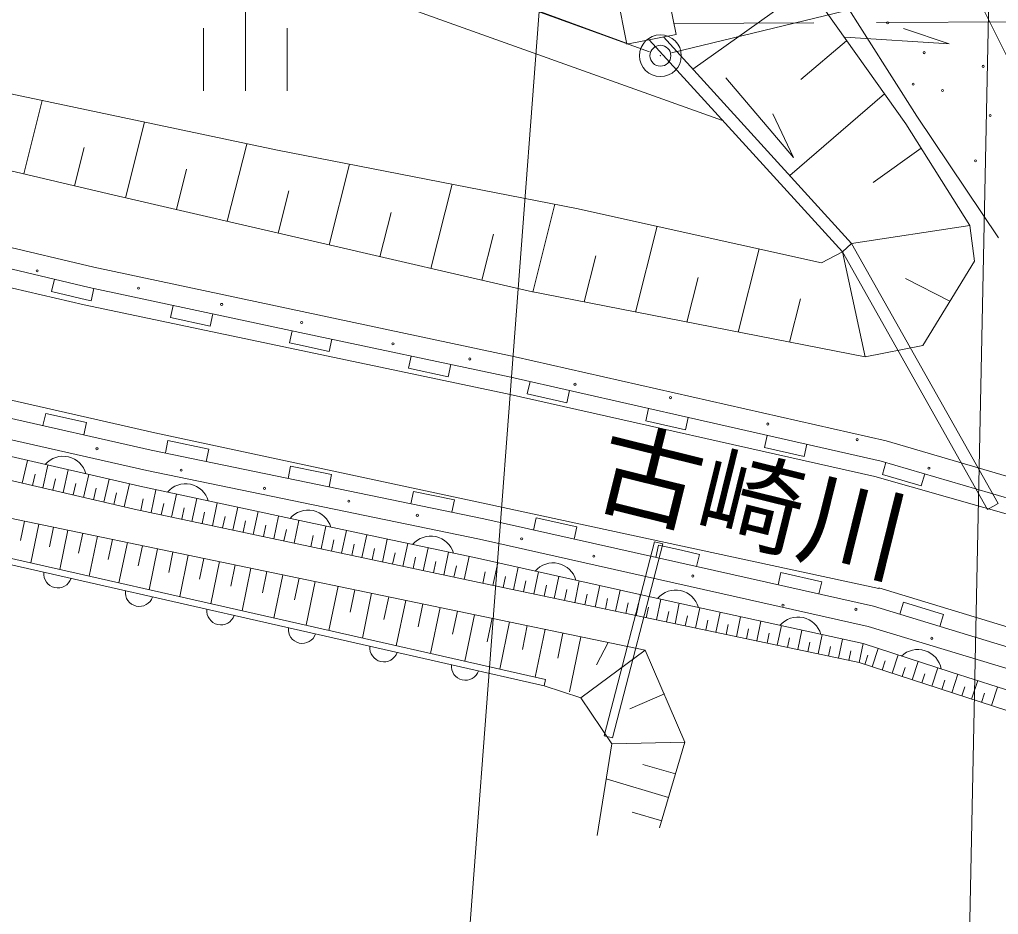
# Model space of a CAD drawing. Units: millimetres, scale not verified. Extents: x 39976 to 679596, y 19988 to 379774.
# Drawn here: x 69832 to 93240, y 243612 to 265018 of the extents above; entities that cross this region are included whole.
import ezdxf
from ezdxf.enums import TextEntityAlignment as Align

# ---------------------------------------------------------------- set-up
doc = ezdxf.new("R2010")
doc.units = ezdxf.units.MM
doc.header["$LTSCALE"] = 999.406
doc.header["$PDMODE"] = 32
doc.header["$PDSIZE"] = 500
doc.linetypes.add('DASHED', pattern=[7.5, 6, -1.5])
for name, color, linetype, lineweight in [('M-BGD', 7, 'Continuous', 13), ('M-BMK-ROW', 30, 'Continuous', 13), ('M-STR-HTXT', 7, 'Continuous', 13)]:
    doc.layers.add(name, color=color, linetype=linetype, lineweight=lineweight)
doc.layers.add('M-BGD-EXST', color=7, linetype='Continuous')
doc.styles.add('ＭＳ ゴシック', font='')
doc.styles.get('ＭＳ ゴシック').set_extended_font_data('MS Gothic')

# ---------------------------------------------------------------- blocks, each defined once
blk = doc.blocks.new('ﾌﾟﾛｯﾄﾏｰｸ-03_1')
at = {"color": 30, "linetype": 'Continuous', "lineweight": 13}
blk.add_circle((0, 0), 0.5, dxfattribs=at)
at = {"color": 30}
blk.add_point((0, 0), dxfattribs=at)

msp = doc.modelspace()

# ---------------------------------------------------------------- linework, layer by layer
at = {"layer": 'M-BGD'}
for p, q in [((88268.8, 267462.2), (91285.7, 262706.1)), ((76837, 267217.6), (84382.6, 264433.4)), ((87818.1, 267051.2), (91026.4, 262522.1)), ((86642.9, 262605.2), (76580, 266205.7)), ((93884.9, 263244.6), (92434.6, 266161.5)), ((75231.6, 263312.8), (75231.6, 265811.4)), ((88701.6, 265804), (85931.6, 263830.5)), ((74232.2, 264811.9), (74232.2, 263312.8)), ((76231, 264811.9), (76231, 263312.8)), ((92065, 264437), (90972.5, 264801.2)), ((89508.2, 259462.3), (84885.4, 264533.1)), ((89729.8, 259664.3), (85229, 264601.2)), ((89607.8, 264508.2), (88514.3, 263585.6)), ((89567.8, 264593), (92065, 264437)), ((64744.5, 264266.4), (75997.8, 261896.8)), ((86721.1, 263626.4), (88342, 261720.2)), ((90516.9, 263241.3), (88249.3, 261288.2)), ((70375.4, 263080.7), (69931.9, 261327.9)), ((88342, 261720.2), (87845.9, 262759.5)), ((91285.7, 262706.1), (93244.1, 259794)), ((72092.9, 260819.4), (64406, 262628.2)), ((72822.2, 262565.5), (72364.3, 260755.5)), ((91026.4, 262522.1), (92559.2, 260094.4)), ((71379.8, 261957.3), (71148.1, 261041.7)), ((75266.4, 262039.5), (74799.1, 260192.2)), ((91394.9, 261938.4), (90240.9, 261120.3)), ((75997.8, 261896.8), (83153.2, 260501.2)), ((77722.4, 261560.5), (77233.6, 259628)), ((73825.7, 261438.3), (73581.8, 260474.3)), ((80178.5, 261081.4), (79668.1, 259063.7)), ((71605.9, 259097.5), (64133.2, 260857)), ((82022.4, 258518.1), (72092.9, 260819.4)), ((76271.6, 260919.3), (76016.3, 259910.1)), ((82634.5, 260602.4), (82102.5, 258499.5)), ((78717.6, 260400.3), (78450.8, 259345.9)), ((83153.2, 260501.2), (89010.3, 259199)), ((64710.1, 260207.8), (71496.5, 258609.8)), ((85077.9, 260073.3), (84559, 258022.3)), ((92559.2, 260094.4), (89729.8, 259664.3)), ((92559.2, 260094.4), (92666.4, 259241)), ((71377.4, 258190.8), (63988.2, 259915.8)), ((81163.5, 259881.3), (80885.3, 258781.6)), ((89729.8, 259664.3), (89508.2, 259462.3)), ((89729.8, 259664.3), (93235.7, 253444.3)), ((83609.5, 259362.8), (83331.1, 258262.3)), ((87517.9, 259530.8), (87014.8, 257542.2)), ((89010.3, 259199), (89508.2, 259462.3)), ((90053.4, 256948.3), (89508.2, 259462.3)), ((92974.9, 253296.3), (89508.2, 259462.3)), ((92666.4, 259241), (91433.6, 257222.2)), ((81686.4, 256948.1), (71605.9, 259097.5)), ((70663.7, 258805.9), (70595, 258514.1)), ((86056.8, 258849.1), (85786.9, 257782.2)), ((92079, 258279.1), (91021.6, 258821.6)), ((70595, 258514.1), (71430.9, 258317.3)), ((71496.5, 258609.8), (76537.8, 257534.9)), ((71545.6, 258292.8), (71608.1, 258586.1)), ((90053.4, 256948.3), (82022.4, 258518.1)), ((81488.3, 256066.4), (71377.4, 258190.8)), ((71430.9, 258317.3), (71545.6, 258292.8)), ((88504.1, 258335.5), (88242.7, 257302.2)), ((73504.7, 258181.6), (73442.2, 257888.4)), ((74390.6, 257686.2), (74453.1, 257979.4)), ((73442.2, 257888.4), (74390.6, 257686.2)), ((76349.7, 257575), (76287.2, 257281.8)), ((76537.8, 257534.9), (81579.1, 256460)), ((63582.7, 257283.1), (73063.3, 255134.2)), ((76287.2, 257281.8), (76475.3, 257241.7)), ((77235.5, 257079.6), (77298.1, 257372.8)), ((76475.3, 257241.7), (77235.5, 257079.6)), ((91433.6, 257222.2), (90053.4, 256948.3)), ((79194.7, 256968.4), (79132.2, 256675.2)), ((90557.7, 254940.6), (81686.4, 256948.1)), ((79132.2, 256675.2), (80080.5, 256473)), ((80080.5, 256473), (80143.1, 256766.2)), ((72875.8, 254232.8), (63441, 256363)), ((81579.1, 256460), (86005.6, 255458.4)), ((82038.5, 256356.1), (81972.3, 256063.6)), ((82918, 255849.6), (82984.2, 256142.1)), ((90285.1, 254091.2), (81488.3, 256066.4)), ((81972.3, 256063.6), (82918, 255849.6)), ((72981.5, 254721.2), (68005.7, 255844.7)), ((84875.7, 255714.1), (84809.5, 255421.6)), ((63300.2, 255448.7), (72575.6, 253308.1)), ((70458.1, 255598.3), (70392, 255305.8)), ((71432.9, 255378.2), (70458.1, 255598.3)), ((84809.5, 255421.6), (85755.2, 255207.6)), ((85755.2, 255207.6), (85821.4, 255500)), ((86005.6, 255458.4), (90432.2, 254456.7)), ((71366.9, 255085.7), (71432.9, 255378.2)), ((72709.7, 253854.6), (67745, 254999.6)), ((73063.3, 255134.2), (80991.1, 253432.9)), ((73378.8, 254945.1), (73317.9, 254651.5)), ((74357.4, 254742.3), (73378.8, 254945.1)), ((87712.9, 255072), (87646.7, 254779.6)), ((95833.9, 253394.1), (90557.7, 254940.6)), ((76958.3, 253897.1), (72981.5, 254721.2)), ((74296.5, 254448.7), (74357.4, 254742.3)), ((87646.7, 254779.6), (88592.5, 254565.6)), ((88592.5, 254565.6), (88658.6, 254858)), ((69897.6, 253926.1), (70024, 254474)), ((90432.2, 254456.7), (93050.5, 253689.2)), ((70384.5, 253813.8), (70511, 254361.7)), ((70871.4, 253701.4), (70997.9, 254249.4)), ((80829.8, 252584.6), (72875.8, 254232.8)), ((76314.6, 254336.7), (76253.8, 254043.1)), ((77019.2, 254190.7), (76314.6, 254336.7)), ((90548.2, 254422.7), (90463.9, 254135)), ((70141, 253869.9), (70204.3, 254143.9)), ((70628, 253757.6), (70691.2, 254031.6)), ((71358.3, 253589), (71484.8, 254137.1)), ((71845.2, 253476.7), (71971.7, 254024.8)), ((77293.2, 254133.9), (77019.2, 254190.7)), ((77232.4, 253840.3), (77293.2, 254133.9)), ((95555.6, 252584.1), (90285.1, 254091.2)), ((90463.9, 254135), (91394.4, 253862.2)), ((91394.4, 253862.2), (91478.7, 254149.9)), ((71114.9, 253645.2), (71178.1, 253919.2)), ((71601.8, 253532.8), (71665, 253806.9)), ((72332.1, 253364.3), (72458.6, 253912.5)), ((76758, 252984), (72709.7, 253854.6)), ((72976.8, 253222.5), (73094, 253771.9)), ((80935.2, 253073.1), (76958.3, 253897.1)), ((82412.7, 249230), (63019.2, 253624.6)), ((72088.7, 253420.5), (72151.9, 253694.6)), ((72732.4, 253274.6), (72791.1, 253549.5)), ((73465.5, 253118.2), (73582.6, 253666.9)), ((73954.2, 253013.9), (74071.1, 253561.8)), ((79250.5, 253728.4), (79189.6, 253434.8)), ((80229.1, 253525.6), (79250.5, 253728.4)), ((80168.3, 253232), (80229.1, 253525.6)), ((93050.5, 253689.2), (95668.8, 252921.8)), ((72575.6, 253308.1), (80708.5, 251572.7)), ((73221.1, 253170.4), (73279.7, 253444.9)), ((73709.8, 253066.1), (73768.3, 253340.2)), ((74442.9, 252909.7), (74559.6, 253456.7)), ((74931.6, 252805.4), (75048.2, 253351.7)), ((80991.1, 253432.9), (90377.2, 251404.6)), ((92974.9, 253296.3), (93235.7, 253444.3)), ((84790.7, 249934.7), (69607.8, 253090)), ((74198.5, 252961.8), (74256.9, 253235.5)), ((74687.2, 252857.5), (74745.6, 253130.9)), ((75420.3, 252701.1), (75536.7, 253246.6)), ((75909, 252596.8), (76025.2, 253141.5)), ((85594.5, 252028.7), (80935.2, 253073.1)), ((82186.9, 253099.8), (82121.3, 252807.2)), ((83162.1, 252881.2), (82186.9, 253099.8)), ((69951, 253018.7), (69855.3, 252558)), ((70294.3, 252947.4), (70101.5, 252019.8)), ((70642.1, 252875.1), (70545.1, 252408.2)), ((75175.9, 252753.2), (75234.2, 253026.2)), ((75664.6, 252649), (75722.8, 252921.5)), ((76153.3, 252544.7), (76211.4, 252816.9)), ((76397.7, 252492.6), (76513.8, 253036.5)), ((80782.6, 252131), (76758, 252984)), ((77043.2, 252354.8), (77159.3, 252898.9)), ((83096.5, 252588.6), (83162.1, 252881.2)), ((66925.1, 252585.8), (82379.6, 249083.8)), ((70990, 252802.8), (70794.6, 251862.7)), ((71342.5, 252729.5), (71244.1, 252256.3)), ((71695, 252656.3), (71497, 251703.6)), ((72052.3, 252582), (71952.6, 252102.5)), ((76798.9, 252406.9), (76856.9, 252678.8)), ((77287.6, 252302.7), (77345.7, 252574.9)), ((77532, 252250.5), (77648.2, 252795.3)), ((78020.7, 252146.3), (78137, 252691.7)), ((78509.4, 252042), (78625.9, 252588.1)), ((90126.4, 250500.7), (80829.8, 252584.6)), ((72409.5, 252507.8), (72208.9, 251542.2)), ((72771.6, 252432.5), (72670.6, 251946.5)), ((73133.7, 252357.3), (72930.3, 251378.8)), ((77776.3, 252198.4), (77834.5, 252470.9)), ((78265, 252094.1), (78323.2, 252367)), ((78998.1, 251937.7), (79114.7, 252484.5)), ((79486.8, 251833.4), (79603.6, 252380.9)), ((83814.5, 247883.1), (85018, 252526.2)), ((85211.5, 252476.1), (84008, 247833)), ((85018, 252526.2), (85211.5, 252476.1)), ((85112.5, 252444), (85047, 252151.4)), ((85660.1, 252321.3), (85112.5, 252444)), ((73500.6, 252281), (73398.3, 251788.5)), ((73867.6, 252204.8), (73661.5, 251213.1)), ((74239.5, 252127.5), (74135.7, 251628.3)), ((78753.7, 251989.8), (78812, 252263.1)), ((79242.4, 251885.6), (79300.8, 252159.1)), ((79975.5, 251729.1), (80092.4, 252277.3)), ((80464.2, 251624.9), (80581.3, 252173.7)), ((85411.7, 251100.1), (80782.6, 252131)), ((86087.8, 252225.4), (85660.1, 252321.3)), ((86022.2, 251932.8), (86087.8, 252225.4)), ((74611.3, 252050.2), (74402.5, 251045.2)), ((74988.2, 251971.9), (74883.1, 251466)), ((75365.1, 251893.5), (75153.4, 250875)), ((79731.1, 251781.3), (79789.6, 252055.2)), ((80219.8, 251677), (80278.3, 251951.2)), ((81151.1, 251479.7), (81265.5, 252023.5)), ((81640.1, 251376.8), (81753.2, 251914.8)), ((90253.8, 250984.3), (85594.5, 252028.7)), ((75747.1, 251814.2), (75640.5, 251301.5)), ((76129, 251734.8), (75914.5, 250702.5)), ((76516.1, 251654.3), (76408.1, 251134.7)), ((80906.6, 251531.1), (80964.1, 251804.4)), ((81395.6, 251428.2), (81452.5, 251698.7)), ((82129.1, 251274), (82241, 251806.2)), ((82618.1, 251171.1), (82728.8, 251697.6)), ((88038.2, 251788.2), (87972.6, 251495.6)), ((89013.4, 251569.6), (88038.2, 251788.2)), ((76903.2, 251573.9), (76685.8, 250527.8)), ((77448.9, 251460.5), (77229.5, 250404.6)), ((80708.5, 251572.7), (89906.7, 249638.2)), ((81884.6, 251325.4), (81940.9, 251593)), ((82373.6, 251222.5), (82429.3, 251487.2)), ((83107.1, 251068.3), (83216.6, 251589)), ((83596.1, 250965.4), (83704.4, 251480.3)), ((88947.8, 251277.1), (89013.4, 251569.6)), ((90377.2, 251404.6), (90401.9, 251415.5)), ((90382.1, 251421.4), (94539.7, 250157.8)), ((77850.3, 251377.1), (77739.8, 250845.5)), ((78251.7, 251293.6), (78029.2, 250223.3)), ((78658.5, 251209.1), (78546.5, 250670.3)), ((82862.6, 251119.7), (82917.7, 251381.5)), ((83351.6, 251016.8), (83406.1, 251275.7)), ((83840.6, 250914), (83894.5, 251170)), ((84085.1, 250862.6), (84192.2, 251371.7)), ((84574.1, 250759.7), (84680, 251263.1)), ((79065.3, 251124.5), (78839.9, 250039.6)), ((79477.7, 251038.8), (79364.2, 250492.7)), ((79890.1, 250953.1), (79661.6, 249853.4)), ((84329.6, 250811.2), (84382.9, 251064.3)), ((84818.6, 250708.3), (84871.2, 250958.5)), ((85063.1, 250656.9), (85167.8, 251154.5)), ((90004.6, 250089), (85411.7, 251100.1)), ((85505.7, 250563.8), (85609.3, 251056.6)), ((85994.7, 250461), (86097.4, 250949.2)), ((92315.9, 250358.3), (90253.8, 250984.3)), ((90972.8, 251079.4), (90885.7, 250792.5)), ((91929.1, 250789), (90972.8, 251079.4)), ((80302.5, 250867.4), (80187.5, 250313.9)), ((80714.9, 250781.7), (80483.3, 249667.2)), ((85305.1, 250609.9), (85357.7, 250860.2)), ((85750.2, 250512.4), (85801.8, 250757.6)), ((86483.7, 250358.1), (86585.4, 250841.8)), ((86972.7, 250255.3), (87073.5, 250734.3)), ((91842, 250502.1), (91929.1, 250789)), ((81132.8, 250694.9), (81016.3, 250133.9)), ((81550.8, 250608), (81316.1, 249478.5)), ((81974.3, 250520), (81856.2, 249951.4)), ((86239.2, 250409.5), (86290.3, 250652.5)), ((86728.2, 250306.7), (86778.8, 250547.4)), ((87461.7, 250152.4), (87561.5, 250626.9)), ((87950.7, 250049.6), (88049.5, 250519.4)), ((94214.2, 249259.7), (90126.4, 250500.7)), ((82397.9, 250432), (82160, 249287.3)), ((82827.2, 250342.8), (82702.6, 249743.4)), ((83256.4, 250253.5), (82982.2, 248933.9)), ((87217.2, 250203.8), (87267.3, 250442.2)), ((87706.2, 250101), (87755.9, 250337.1)), ((88195.2, 249998.1), (88244.4, 250231.9)), ((88439.7, 249946.7), (88537.6, 250412)), ((88928.7, 249843.9), (89025.6, 250304.6)), ((94378.1, 249732.2), (92315.9, 250358.3)), ((83903.5, 250119.1), (83626.7, 249578.3)), ((88684.2, 249895.3), (88732.9, 250126.8)), ((89173.2, 249792.5), (89221.4, 250021.6)), ((89417.7, 249741), (89513.7, 250197.1)), ((89906.7, 249638.2), (90001.7, 250089.7)), ((92107.8, 249403.5), (90004.6, 250089)), ((84790.7, 249934.7), (83250.6, 248794.4)), ((85741.2, 247729.6), (84790.7, 249934.7)), ((89662.2, 249689.6), (89710, 249916.5)), ((90048, 249592.8), (90119.2, 249811.2)), ((90223.4, 249534.9), (90366, 249972.4)), ((90698.5, 249380.1), (90841.6, 249818.8)), ((89906.7, 249638.2), (94024.1, 248295.8)), ((90461, 249457.5), (90532.4, 249676.5)), ((91173.6, 249225.2), (91317.1, 249665.3)), ((90936, 249302.6), (91007.7, 249522.3)), ((91411.1, 249147.7), (91483, 249368.1)), ((91648.7, 249070.3), (91792.6, 249511.8)), ((94091.5, 248776), (92107.8, 249403.5)), ((92123.8, 248915.4), (92268.2, 249358.2)), ((82379.6, 249083.8), (82412.7, 249230)), ((83250.6, 248794.4), (82379.6, 249083.8)), ((91886.2, 248992.8), (91958.3, 249213.9)), ((92361.3, 248837.9), (92433.6, 249059.7)), ((92598.9, 248760.5), (92743.7, 249204.7)), ((85254.1, 248891.6), (84423.8, 248533.7)), ((92836.4, 248683), (92908.9, 248905.5)), ((93074, 248605.6), (93219.5, 249051.9)), ((83993.1, 247694.4), (83250.6, 248794.4)), ((83646.6, 245499.1), (83993.1, 247694.4)), ((83814.5, 247883.1), (84008, 247833)), ((85741.2, 247729.6), (83993.1, 247694.4)), ((85138.9, 245685.9), (85741.2, 247729.6)), ((85517.7, 246971.2), (84734.8, 247202)), ((85352.7, 246411.5), (83860.1, 246851.4)), ((85187.7, 245851.7), (84478, 246060.9))]:
    msp.add_line(p, q, dxfattribs=at)
at = {"layer": 'M-BGD', "linetype": 'DASHED'}
msp.add_line((96318.1, 264978.4), (85477.5, 264926.3), dxfattribs=at)
at = {"layer": 'M-BGD'}
msp.add_lwpolyline([(85530.1, 264660.9), (84353.7, 264427.7), (84120.6, 265604.1), (85297, 265837.3)], close=True, dxfattribs=at)
for centre in [(90590.3, 264937.6), (91462.4, 264226.4), (92877, 263898.2), (91202.4, 263472.3), (91903, 263321.9), (93042.1, 262723.9), (92690, 261636.7), (70254.8, 259006.9), (72677.5, 258593.3), (74664.2, 258204.6), (76578.8, 257772.3), (78761.8, 257258.9), (80598.8, 256899.1), (83115, 256293.6), (85398.9, 255973.4), (87723.9, 255342.6), (89864.1, 254969.4), (71683.4, 254751.7), (73696, 254240.1), (91578.4, 254287), (75689, 253803.6), (77703.7, 253496.4), (79343.2, 253159.1), (81839.4, 252594.7), (83566.7, 252181.4), (85934.3, 251707), (88088.1, 251009.8), (89832.4, 250910), (91645.4, 250216.3)]:
    msp.add_circle(centre, 25, dxfattribs=at)
for centre, radius, start, end in [((70871.2, 254005.1), 566.3, 15.08528, 138.9403), ((73800.4, 253347.4), 566.3, 15.93524, 139.79026), ((76731.9, 252716.4), 567, 16.14791, 139.75925), ((79665.4, 252095.3), 566.3, 16.10652, 139.96155), ((82591.7, 251455.1), 566.3, 15.51805, 139.37308), ((70746.4, 251756), 335, 173.25786, 341.20671), ((72695.7, 251314.2), 335, 173.25786, 341.20671), ((85518.6, 250803.2), 566.8, 15.6937, 139.38357), ((74645.1, 250872.5), 335, 173.25786, 341.20671), ((88447, 250159), 566.3, 15.65726, 139.51229), ((76594.5, 250430.8), 335, 173.25786, 341.20671), ((78543.9, 249989), 335, 173.25786, 341.20671), ((91312, 249382.6), 566.3, 10.01978, 133.87481), ((80493.3, 249547.3), 335, 173.25786, 341.20671)]:
    msp.add_arc(centre, radius, start, end, dxfattribs=at)
at = {"layer": 'M-BMK-ROW'}
for p, q in [((84898.5, 264246.3), (77129.9, 267064.7)), ((91712.3, 265757.9), (85423.8, 264217.9))]:
    msp.add_line(p, q, dxfattribs=at)
at = {"layer": 'M-STR-HTXT'}
for p, q in [((78628.8, 217197.9), (82768, 272009.2)), ((91984, 215955.2), (93132.3, 271226.5))]:
    msp.add_line(p, q, dxfattribs=at)

# ---------------------------------------------------------------- block references
at = {"layer": 'M-BMK-ROW', "xscale": 999.4063, "yscale": 999.4063}
msp.add_blockref('ﾌﾟﾛｯﾄﾏｰｸ-03_1', (85156.9, 264152.5), dxfattribs=at)

# ---------------------------------------------------------------- texts
at = {"layer": 'M-BGD-EXST', "style": 'ＭＳ ゴシック'}
msp.add_text('古崎川', height=1832, rotation=346.103, dxfattribs=at).set_placement((83353.9, 252954.4), align=Align.BOTTOM_LEFT)

doc.saveas('drawing.dxf')
